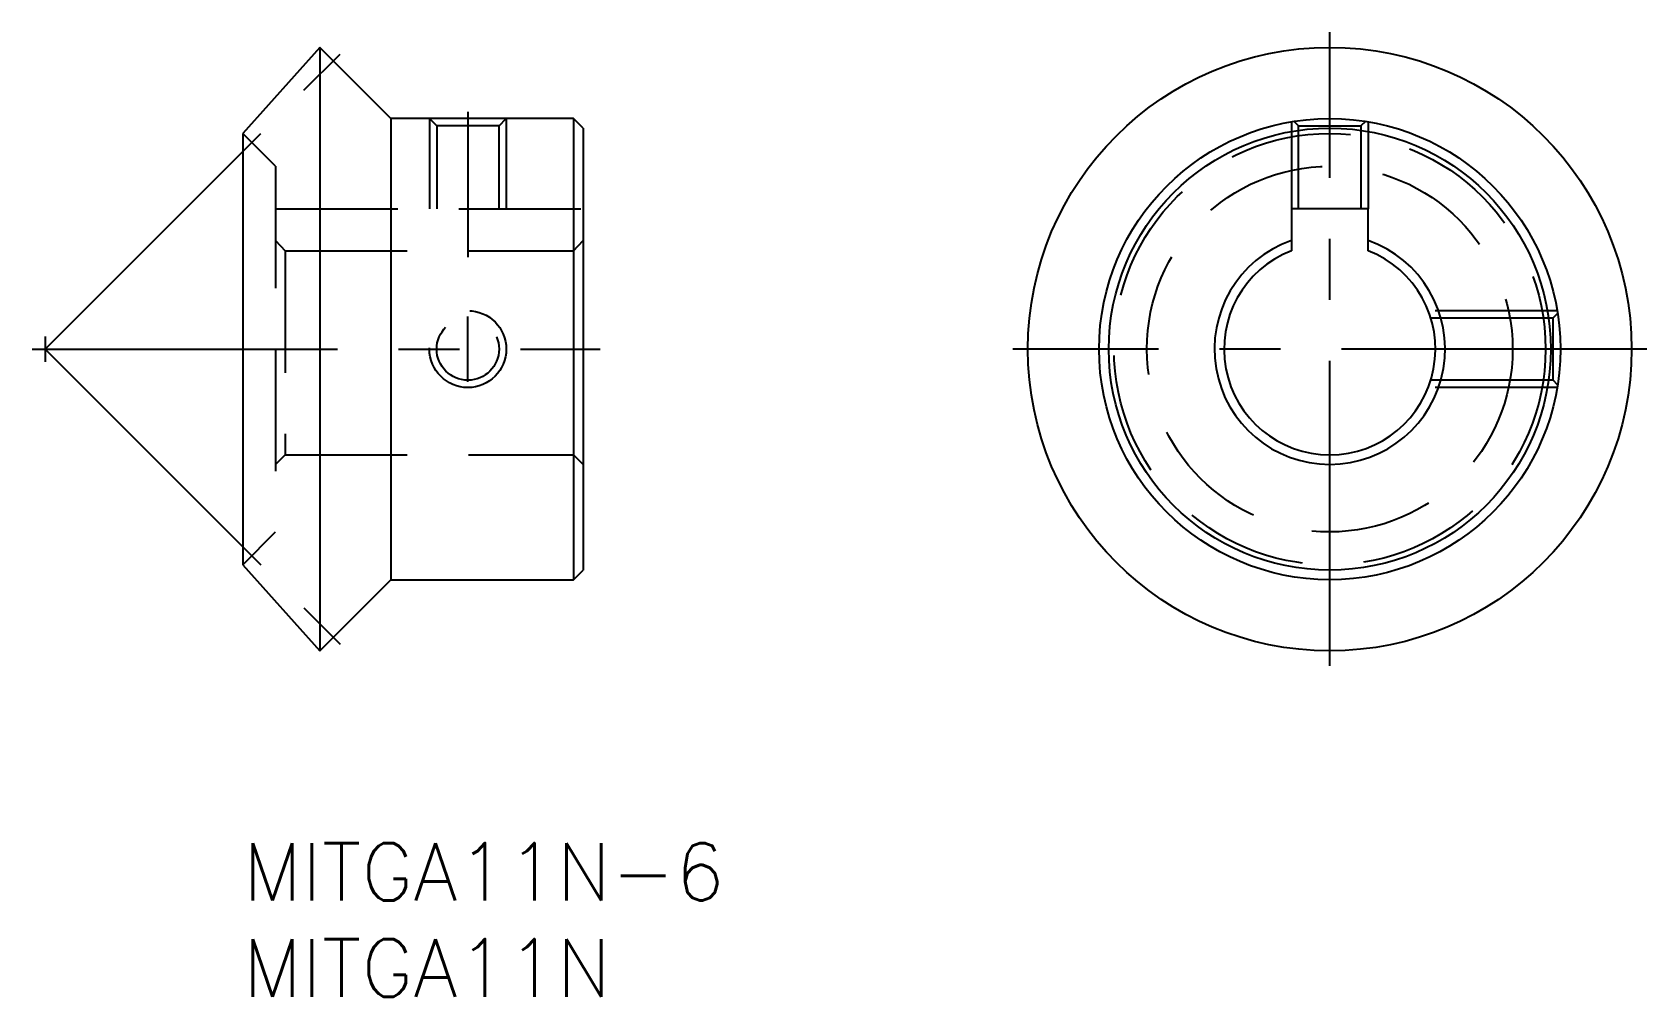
# Model space of a CAD drawing. Extents: x -11 to 73, y -8 to 42.2.
import ezdxf

# ---------------------------------------------------------------- set-up
doc = ezdxf.new("R2010")
doc.units = 0
doc.header["$LTSCALE"] = 0.5
doc.linetypes.add('CENTER', pattern=[50.8, 31.75, -6.35, 6.35, -6.35])
doc.linetypes.add('DASHED', pattern=[19.05, 12.7, -6.35])
for name, color, linetype in [('MSM_CENTER', 1, 'CENTER'), ('MSM_CONTINUOUS', 7, 'CONTINUOUS'), ('MSM_DASHED', 4, 'DASHED'), ('MSM_PART_NUMBER', 7, 'CONTINUOUS')]:
    doc.layers.add(name, color=color, linetype=linetype)
doc.styles.get("Standard").update_dxf_attribs({"font": 'txt.shx', "height": 3, "bigfont": 'bigfont.shx'})

msp = doc.modelspace()

# ---------------------------------------------------------------- linework, layer by layer
at = {"layer": 'MSM_CENTER'}
for p, q in [((56.556, 9.215), (56.556, 42.195)), ((-10.29, 25.705), (5.067, 41.062)), ((11.71, 38.049), (11.71, 30.485)), ((11.71, 24.003), (11.71, 27.407)), ((-10.29, 26.368), (-10.29, 25.042)), ((-10.953, 25.705), (18.595, 25.705)), ((-10.29, 25.705), (5.067, 10.348)), ((73.046, 25.705), (40.066, 25.705))]:
    msp.add_line(p, q, dxfattribs=at)
at = {"layer": 'MSM_CONTINUOUS'}
for p, q in [((4, 41.41), (0, 36.93)), ((7.71, 37.705), (4, 41.41)), ((4, 41.41), (4, 10)), ((17.21, 37.705), (7.71, 37.705)), ((7.71, 37.705), (7.71, 13.705)), ((17.71, 37.205), (17.21, 37.705)), ((17.21, 37.705), (17.21, 13.705)), ((17.71, 37.205), (17.71, 14.205)), ((0, 36.93), (0, 14.48)), ((54.556, 33.005), (54.556, 30.828)), ((58.556, 33.005), (54.556, 33.005)), ((58.556, 30.828), (58.556, 33.005)), ((0, 14.48), (4, 10)), ((4, 10), (7.71, 13.705)), ((7.71, 13.705), (17.21, 13.705)), ((17.21, 13.705), (17.71, 14.205))]:
    msp.add_line(p, q, dxfattribs=at)
for radius in [15.705, 12, 11.5]:
    msp.add_circle((56.556, 25.705), radius, dxfattribs=at)
for radius, start, end in [(6, 109.47122, 70.52878), (5.5, 111.32369, 68.67631)]:
    msp.add_arc((56.556, 25.705), radius, start, end, dxfattribs=at)
at = {"layer": 'MSM_DASHED'}
for p, q in [((9.71, 37.705), (10.089, 37.326)), ((9.71, 37.705), (9.71, 33.005)), ((10.089, 37.326), (10.089, 33.005)), ((13.331, 37.326), (10.089, 37.326)), ((13.331, 37.326), (13.71, 37.705)), ((13.331, 33.005), (13.331, 37.326)), ((13.71, 37.705), (13.71, 33.005)), ((54.556, 37.537), (54.556, 33.005)), ((54.935, 37.326), (54.701, 37.56)), ((54.935, 33.005), (54.935, 37.326)), ((54.935, 37.326), (58.177, 37.326)), ((58.411, 37.56), (58.177, 37.326)), ((58.177, 37.326), (58.177, 33.005)), ((58.556, 37.537), (58.556, 33.005)), ((1.71, 35.22), (0, 36.93)), ((1.71, 35.22), (1.71, 16.19)), ((1.71, 33.005), (17.71, 33.005)), ((1.71, 31.362), (2.21, 30.828)), ((17.21, 30.828), (17.71, 31.362)), ((2.21, 30.828), (17.21, 30.828)), ((2.21, 30.828), (2.21, 20.205)), ((13.331, 30.828), (13.71, 30.828)), ((68.388, 27.705), (61.679, 27.705)), ((61.813, 27.326), (68.177, 27.326)), ((68.177, 27.326), (68.41, 27.559)), ((68.177, 24.084), (68.177, 27.326)), ((68.388, 23.705), (61.679, 23.705)), ((68.177, 24.084), (61.813, 24.084)), ((68.409, 23.852), (68.177, 24.084)), ((1.71, 19.705), (2.21, 20.205)), ((2.21, 20.205), (17.21, 20.205)), ((17.21, 20.205), (17.71, 19.705)), ((0, 14.48), (1.71, 16.19))]:
    msp.add_line(p, q, dxfattribs=at)
for centre, radius in [((56.556, 25.705), 11.225), ((56.556, 25.705), 9.515), ((11.71, 25.705), 2), ((11.71, 25.705), 1.621)]:
    msp.add_circle(centre, radius, dxfattribs=at)

# ---------------------------------------------------------------- texts
at = {"layer": 'MSM_PART_NUMBER'}
for s, p in [('MITGA11N-6', (0, -3)), ('MITGA11N', (0, -8))]:
    msp.add_text(s, height=3, dxfattribs=at).set_placement(p)

doc.saveas('drawing.dxf')
